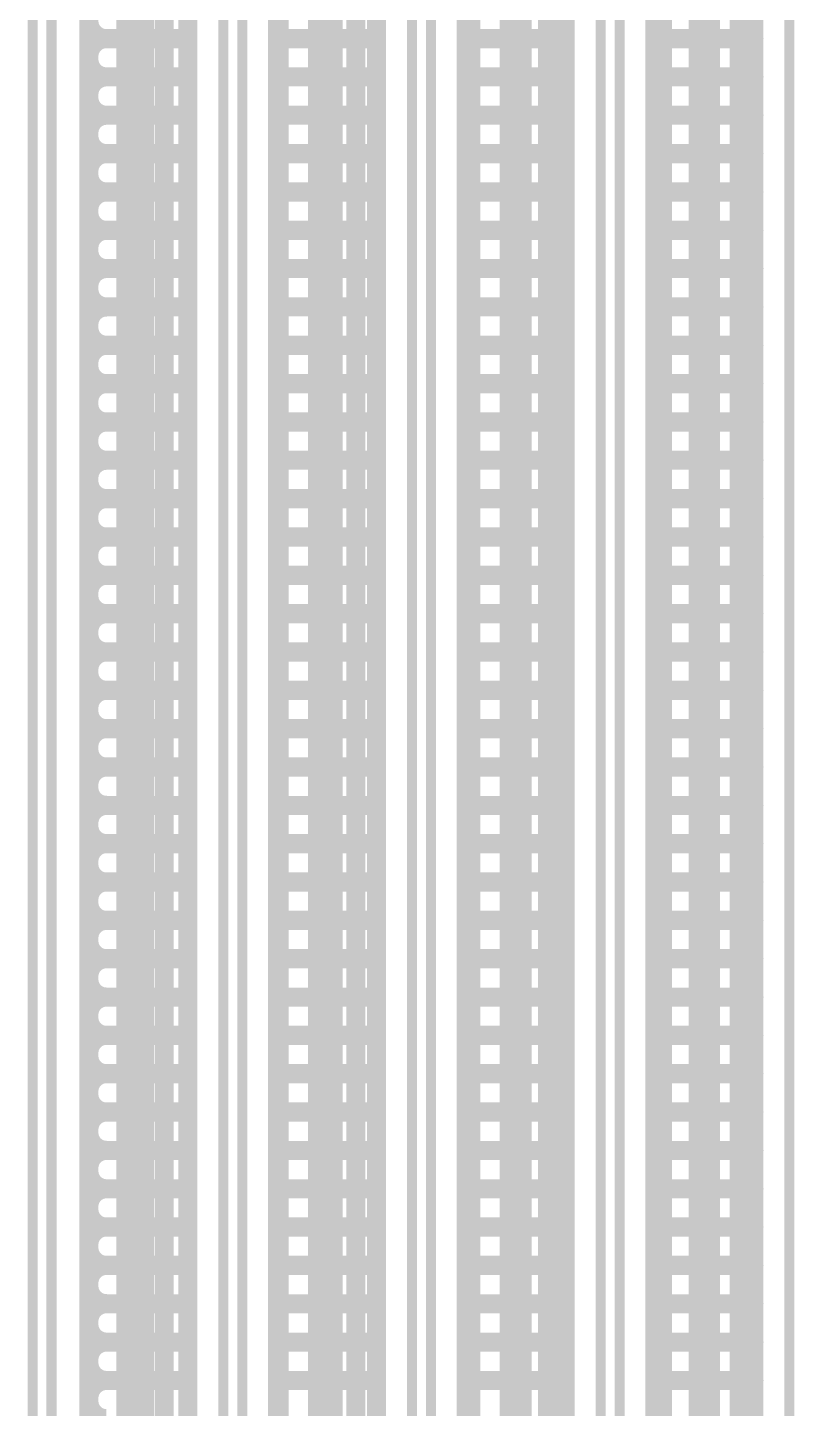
# Model space of a CAD drawing. Header units: millimetres. Extents: x 2260 to 2572, y -21 to 200.
# Drawn here: x 2299.81 to 2305.91, y 72.66 to 83.64 of the extents above; entities that cross this region are included whole.
import ezdxf

# ---------------------------------------------------------------- set-up
doc = ezdxf.new("R2010")
doc.units = ezdxf.units.MM
doc.layers.get('0').update_dxf_attribs({"lineweight": 18})
doc.layers.add('01', color=1, linetype='Continuous', lineweight=18)
doc.layers.add('DIM', color=3, linetype='Continuous', lineweight=13)

# ---------------------------------------------------------------- blocks, each defined once
blk = doc.blocks.new('PAD_R1')
blk.add_lwpolyline([(0.25, 0, 0.5, 0.5, 1), (-0.25, 0, 0.5, 0.5, 1)], format="xyseb", close=True)

msp = doc.modelspace()

# ---------------------------------------------------------------- linework, layer by layer
at = {"layer": '01'}
for points in [[(2300.692, 139.841, 0.25, 0.25, 0), (2300.692, 63.641, 0.25, 0.25, 0)], [(2302.191, 139.841, 0.25, 0.25, 0), (2302.191, 63.641, 0.25, 0.25, 0)], [(2303.692, 139.841, 0.25, 0.25, 0), (2303.692, 63.641, 0.25, 0.25, 0)], [(2305.191, 139.841, 0.25, 0.25, 0), (2305.191, 63.641, 0.25, 0.25, 0)], [(2300.298, 66.321, 0.152, 0.152, 0), (2300.298, 137.241, 0.152, 0.152, 0)], [(2300.591, 137.241, 0.152, 0.152, 0), (2300.591, 66.241, 0.152, 0.152, 0)], [(2300.896, 137.241, 0.152, 0.152, 0), (2300.896, 66.241, 0.152, 0.152, 0)], [(2301.085, 137.241, 0.152, 0.152, 0), (2301.085, 66.241, 0.152, 0.152, 0)], [(2301.798, 137.241, 0.152, 0.152, 0), (2301.798, 66.241, 0.152, 0.152, 0)], [(2301.81, 137.241, 0.152, 0.152, 0), (2301.81, 66.241, 0.152, 0.152, 0)], [(2302.115, 137.241, 0.152, 0.152, 0), (2302.115, 66.241, 0.152, 0.152, 0)], [(2302.42, 137.241, 0.152, 0.152, 0), (2302.42, 66.241, 0.152, 0.152, 0)], [(2302.585, 137.241, 0.152, 0.152, 0), (2302.585, 66.241, 0.152, 0.152, 0)], [(2303.298, 137.241, 0.152, 0.152, 0), (2303.298, 66.241, 0.152, 0.152, 0)], [(2303.334, 137.241, 0.152, 0.152, 0), (2303.334, 66.241, 0.152, 0.152, 0)], [(2303.639, 137.241, 0.152, 0.152, 0), (2303.639, 66.241, 0.152, 0.152, 0)], [(2303.944, 137.241, 0.152, 0.152, 0), (2303.944, 66.241, 0.152, 0.152, 0)], [(2304.085, 137.241, 0.152, 0.152, 0), (2304.085, 66.241, 0.152, 0.152, 0)], [(2304.798, 137.209, 0.152, 0.152, 0), (2304.798, 66.241, 0.152, 0.152, 0)], [(2304.858, 137.241, 0.152, 0.152, 0), (2304.858, 66.241, 0.152, 0.152, 0)], [(2305.163, 137.241, 0.152, 0.152, 0), (2305.163, 66.241, 0.152, 0.152, 0)], [(2305.468, 137.241, 0.152, 0.152, 0), (2305.468, 66.241, 0.152, 0.152, 0)], [(2305.585, 137.241, 0.152, 0.152, 0), (2305.585, 66.241, 0.152, 0.152, 0)], [(2300.298, 83.689, 0.152, 0.152, 0.414236), (2300.438, 83.549, 0.152, 0.152, 0)], [(2300.298, 83.549, 0.152, 0.152, 0), (2301.085, 83.549, 0.152, 0.152, 0)], [(2300.298, 83.409, 0.152, 0.152, -0.414236), (2300.438, 83.549, 0.152, 0.152, 0)], [(2301.798, 83.549, 0.152, 0.152, 0), (2302.585, 83.549, 0.152, 0.152, 0)], [(2303.298, 83.549, 0.152, 0.152, 0), (2304.085, 83.549, 0.152, 0.152, 0)], [(2304.798, 83.549, 0.152, 0.152, 0), (2305.585, 83.549, 0.152, 0.152, 0)], [(2300.298, 83.385, 0.152, 0.152, 0.414236), (2300.438, 83.245, 0.152, 0.152, 0)], [(2300.298, 83.245, 0.152, 0.152, 0), (2301.085, 83.245, 0.152, 0.152, 0)], [(2300.298, 83.105, 0.152, 0.152, -0.414236), (2300.438, 83.245, 0.152, 0.152, 0)], [(2301.798, 83.245, 0.152, 0.152, 0), (2302.585, 83.245, 0.152, 0.152, 0)], [(2303.298, 83.245, 0.152, 0.152, 0), (2304.085, 83.245, 0.152, 0.152, 0)], [(2304.798, 83.245, 0.152, 0.152, 0), (2305.585, 83.245, 0.152, 0.152, 0)], [(2300.298, 83.08, 0.152, 0.152, 0.414236), (2300.438, 82.94, 0.152, 0.152, 0)], [(2300.298, 82.94, 0.152, 0.152, 0), (2301.085, 82.94, 0.152, 0.152, 0)], [(2300.298, 82.8, 0.152, 0.152, -0.414236), (2300.438, 82.94, 0.152, 0.152, 0)], [(2301.798, 82.94, 0.152, 0.152, 0), (2302.585, 82.94, 0.152, 0.152, 0)], [(2303.298, 82.94, 0.152, 0.152, 0), (2304.085, 82.94, 0.152, 0.152, 0)], [(2304.798, 82.94, 0.152, 0.152, 0), (2305.585, 82.94, 0.152, 0.152, 0)], [(2300.298, 82.775, 0.152, 0.152, 0.414236), (2300.438, 82.635, 0.152, 0.152, 0)], [(2300.298, 82.635, 0.152, 0.152, 0), (2301.085, 82.635, 0.152, 0.152, 0)], [(2300.298, 82.495, 0.152, 0.152, -0.414236), (2300.438, 82.635, 0.152, 0.152, 0)], [(2301.798, 82.635, 0.152, 0.152, 0), (2302.585, 82.635, 0.152, 0.152, 0)], [(2303.298, 82.635, 0.152, 0.152, 0), (2304.085, 82.635, 0.152, 0.152, 0)], [(2304.798, 82.635, 0.152, 0.152, 0), (2305.585, 82.635, 0.152, 0.152, 0)], [(2300.298, 82.47, 0.152, 0.152, 0.414236), (2300.438, 82.33, 0.152, 0.152, 0)], [(2300.298, 82.33, 0.152, 0.152, 0), (2301.085, 82.33, 0.152, 0.152, 0)], [(2300.298, 82.19, 0.152, 0.152, -0.414236), (2300.438, 82.33, 0.152, 0.152, 0)], [(2301.798, 82.33, 0.152, 0.152, 0), (2302.585, 82.33, 0.152, 0.152, 0)], [(2303.298, 82.33, 0.152, 0.152, 0), (2304.085, 82.33, 0.152, 0.152, 0)], [(2304.798, 82.33, 0.152, 0.152, 0), (2305.585, 82.33, 0.152, 0.152, 0)], [(2300.298, 82.165, 0.152, 0.152, 0.414236), (2300.438, 82.025, 0.152, 0.152, 0)], [(2300.298, 82.025, 0.152, 0.152, 0), (2301.085, 82.025, 0.152, 0.152, 0)], [(2300.298, 81.885, 0.152, 0.152, -0.414236), (2300.438, 82.025, 0.152, 0.152, 0)], [(2301.798, 82.025, 0.152, 0.152, 0), (2302.585, 82.025, 0.152, 0.152, 0)], [(2303.298, 82.025, 0.152, 0.152, 0), (2304.085, 82.025, 0.152, 0.152, 0)], [(2304.798, 82.025, 0.152, 0.152, 0), (2305.585, 82.025, 0.152, 0.152, 0)], [(2300.298, 81.861, 0.152, 0.152, 0.414236), (2300.438, 81.721, 0.152, 0.152, 0)], [(2300.298, 81.721, 0.152, 0.152, 0), (2301.085, 81.721, 0.152, 0.152, 0)], [(2300.298, 81.581, 0.152, 0.152, -0.414236), (2300.438, 81.721, 0.152, 0.152, 0)], [(2301.798, 81.721, 0.152, 0.152, 0), (2302.585, 81.721, 0.152, 0.152, 0)], [(2303.298, 81.721, 0.152, 0.152, 0), (2304.085, 81.721, 0.152, 0.152, 0)], [(2304.798, 81.721, 0.152, 0.152, 0), (2305.585, 81.721, 0.152, 0.152, 0)], [(2300.298, 81.556, 0.152, 0.152, 0.414236), (2300.438, 81.416, 0.152, 0.152, 0)], [(2300.298, 81.416, 0.152, 0.152, 0), (2301.085, 81.416, 0.152, 0.152, 0)], [(2300.298, 81.276, 0.152, 0.152, -0.414236), (2300.438, 81.416, 0.152, 0.152, 0)], [(2301.798, 81.416, 0.152, 0.152, 0), (2302.585, 81.416, 0.152, 0.152, 0)], [(2303.298, 81.416, 0.152, 0.152, 0), (2304.085, 81.416, 0.152, 0.152, 0)], [(2304.798, 81.416, 0.152, 0.152, 0), (2305.585, 81.416, 0.152, 0.152, 0)], [(2300.298, 81.251, 0.152, 0.152, 0.414236), (2300.438, 81.111, 0.152, 0.152, 0)], [(2300.298, 81.111, 0.152, 0.152, 0), (2301.085, 81.111, 0.152, 0.152, 0)], [(2300.298, 80.971, 0.152, 0.152, -0.414236), (2300.438, 81.111, 0.152, 0.152, 0)], [(2301.798, 81.111, 0.152, 0.152, 0), (2302.585, 81.111, 0.152, 0.152, 0)], [(2303.298, 81.111, 0.152, 0.152, 0), (2304.085, 81.111, 0.152, 0.152, 0)], [(2304.798, 81.111, 0.152, 0.152, 0), (2305.585, 81.111, 0.152, 0.152, 0)], [(2300.298, 80.946, 0.152, 0.152, 0.414236), (2300.438, 80.806, 0.152, 0.152, 0)], [(2300.298, 80.806, 0.152, 0.152, 0), (2301.085, 80.806, 0.152, 0.152, 0)], [(2300.298, 80.666, 0.152, 0.152, -0.414236), (2300.438, 80.806, 0.152, 0.152, 0)], [(2301.798, 80.806, 0.152, 0.152, 0), (2302.585, 80.806, 0.152, 0.152, 0)], [(2303.298, 80.806, 0.152, 0.152, 0), (2304.085, 80.806, 0.152, 0.152, 0)], [(2304.798, 80.806, 0.152, 0.152, 0), (2305.585, 80.806, 0.152, 0.152, 0)], [(2300.298, 80.641, 0.152, 0.152, 0.414236), (2300.438, 80.501, 0.152, 0.152, 0)], [(2300.298, 80.501, 0.152, 0.152, 0), (2301.085, 80.501, 0.152, 0.152, 0)], [(2300.298, 80.361, 0.152, 0.152, -0.414236), (2300.438, 80.501, 0.152, 0.152, 0)], [(2301.798, 80.501, 0.152, 0.152, 0), (2302.585, 80.501, 0.152, 0.152, 0)], [(2303.298, 80.501, 0.152, 0.152, 0), (2304.085, 80.501, 0.152, 0.152, 0)], [(2304.798, 80.501, 0.152, 0.152, 0), (2305.585, 80.501, 0.152, 0.152, 0)], [(2300.298, 80.337, 0.152, 0.152, 0.414236), (2300.438, 80.197, 0.152, 0.152, 0)], [(2300.298, 80.197, 0.152, 0.152, 0), (2301.085, 80.197, 0.152, 0.152, 0)], [(2300.298, 80.057, 0.152, 0.152, -0.414236), (2300.438, 80.197, 0.152, 0.152, 0)], [(2301.798, 80.197, 0.152, 0.152, 0), (2302.585, 80.197, 0.152, 0.152, 0)], [(2303.298, 80.197, 0.152, 0.152, 0), (2304.085, 80.197, 0.152, 0.152, 0)], [(2304.798, 80.197, 0.152, 0.152, 0), (2305.585, 80.197, 0.152, 0.152, 0)], [(2300.298, 80.032, 0.152, 0.152, 0.414236), (2300.438, 79.892, 0.152, 0.152, 0)], [(2300.298, 79.892, 0.152, 0.152, 0), (2301.085, 79.892, 0.152, 0.152, 0)], [(2300.298, 79.752, 0.152, 0.152, -0.414236), (2300.438, 79.892, 0.152, 0.152, 0)], [(2301.798, 79.892, 0.152, 0.152, 0), (2302.585, 79.892, 0.152, 0.152, 0)], [(2303.298, 79.892, 0.152, 0.152, 0), (2304.085, 79.892, 0.152, 0.152, 0)], [(2304.798, 79.892, 0.152, 0.152, 0), (2305.585, 79.892, 0.152, 0.152, 0)], [(2300.298, 79.727, 0.152, 0.152, 0.414236), (2300.438, 79.587, 0.152, 0.152, 0)], [(2300.298, 79.587, 0.152, 0.152, 0), (2301.085, 79.587, 0.152, 0.152, 0)], [(2300.298, 79.447, 0.152, 0.152, -0.414236), (2300.438, 79.587, 0.152, 0.152, 0)], [(2301.798, 79.587, 0.152, 0.152, 0), (2302.585, 79.587, 0.152, 0.152, 0)], [(2303.298, 79.587, 0.152, 0.152, 0), (2304.085, 79.587, 0.152, 0.152, 0)], [(2304.798, 79.587, 0.152, 0.152, 0), (2305.585, 79.587, 0.152, 0.152, 0)], [(2300.298, 79.422, 0.152, 0.152, 0.414236), (2300.438, 79.282, 0.152, 0.152, 0)], [(2300.298, 79.282, 0.152, 0.152, 0), (2301.085, 79.282, 0.152, 0.152, 0)], [(2300.298, 79.142, 0.152, 0.152, -0.414236), (2300.438, 79.282, 0.152, 0.152, 0)], [(2301.798, 79.282, 0.152, 0.152, 0), (2302.585, 79.282, 0.152, 0.152, 0)], [(2303.298, 79.282, 0.152, 0.152, 0), (2304.085, 79.282, 0.152, 0.152, 0)], [(2304.798, 79.282, 0.152, 0.152, 0), (2305.585, 79.282, 0.152, 0.152, 0)], [(2300.298, 79.117, 0.152, 0.152, 0.414236), (2300.438, 78.977, 0.152, 0.152, 0)], [(2300.298, 78.977, 0.152, 0.152, 0), (2301.085, 78.977, 0.152, 0.152, 0)], [(2300.298, 78.837, 0.152, 0.152, -0.414236), (2300.438, 78.977, 0.152, 0.152, 0)], [(2301.798, 78.977, 0.152, 0.152, 0), (2302.585, 78.977, 0.152, 0.152, 0)], [(2303.298, 78.977, 0.152, 0.152, 0), (2304.085, 78.977, 0.152, 0.152, 0)], [(2304.798, 78.977, 0.152, 0.152, 0), (2305.585, 78.977, 0.152, 0.152, 0)], [(2300.298, 78.813, 0.152, 0.152, 0.414236), (2300.438, 78.673, 0.152, 0.152, 0)], [(2300.298, 78.673, 0.152, 0.152, 0), (2301.085, 78.673, 0.152, 0.152, 0)], [(2300.298, 78.533, 0.152, 0.152, -0.414236), (2300.438, 78.673, 0.152, 0.152, 0)], [(2301.798, 78.673, 0.152, 0.152, 0), (2302.585, 78.673, 0.152, 0.152, 0)], [(2303.298, 78.673, 0.152, 0.152, 0), (2304.085, 78.673, 0.152, 0.152, 0)], [(2304.798, 78.673, 0.152, 0.152, 0), (2305.585, 78.673, 0.152, 0.152, 0)], [(2300.298, 78.508, 0.152, 0.152, 0.414236), (2300.438, 78.368, 0.152, 0.152, 0)], [(2300.298, 78.368, 0.152, 0.152, 0), (2301.085, 78.368, 0.152, 0.152, 0)], [(2300.298, 78.228, 0.152, 0.152, -0.414236), (2300.438, 78.368, 0.152, 0.152, 0)], [(2301.798, 78.368, 0.152, 0.152, 0), (2302.585, 78.368, 0.152, 0.152, 0)], [(2303.298, 78.368, 0.152, 0.152, 0), (2304.085, 78.368, 0.152, 0.152, 0)], [(2304.798, 78.368, 0.152, 0.152, 0), (2305.585, 78.368, 0.152, 0.152, 0)], [(2300.298, 78.203, 0.152, 0.152, 0.414236), (2300.438, 78.063, 0.152, 0.152, 0)], [(2300.298, 78.063, 0.152, 0.152, 0), (2301.085, 78.063, 0.152, 0.152, 0)], [(2300.298, 77.923, 0.152, 0.152, -0.414236), (2300.438, 78.063, 0.152, 0.152, 0)], [(2301.798, 78.063, 0.152, 0.152, 0), (2302.585, 78.063, 0.152, 0.152, 0)], [(2303.298, 78.063, 0.152, 0.152, 0), (2304.085, 78.063, 0.152, 0.152, 0)], [(2304.798, 78.063, 0.152, 0.152, 0), (2305.585, 78.063, 0.152, 0.152, 0)], [(2300.298, 77.898, 0.152, 0.152, 0.414236), (2300.438, 77.758, 0.152, 0.152, 0)], [(2300.298, 77.758, 0.152, 0.152, 0), (2301.085, 77.758, 0.152, 0.152, 0)], [(2300.298, 77.618, 0.152, 0.152, -0.414236), (2300.438, 77.758, 0.152, 0.152, 0)], [(2301.798, 77.758, 0.152, 0.152, 0), (2302.585, 77.758, 0.152, 0.152, 0)], [(2303.298, 77.758, 0.152, 0.152, 0), (2304.085, 77.758, 0.152, 0.152, 0)], [(2304.798, 77.758, 0.152, 0.152, 0), (2305.585, 77.758, 0.152, 0.152, 0)], [(2300.298, 77.593, 0.152, 0.152, 0.414236), (2300.438, 77.453, 0.152, 0.152, 0)], [(2300.298, 77.453, 0.152, 0.152, 0), (2301.085, 77.453, 0.152, 0.152, 0)], [(2300.298, 77.313, 0.152, 0.152, -0.414236), (2300.438, 77.453, 0.152, 0.152, 0)], [(2301.798, 77.453, 0.152, 0.152, 0), (2302.585, 77.453, 0.152, 0.152, 0)], [(2303.298, 77.453, 0.152, 0.152, 0), (2304.085, 77.453, 0.152, 0.152, 0)], [(2304.798, 77.453, 0.152, 0.152, 0), (2305.585, 77.453, 0.152, 0.152, 0)], [(2300.298, 77.289, 0.152, 0.152, 0.414236), (2300.438, 77.149, 0.152, 0.152, 0)], [(2300.298, 77.149, 0.152, 0.152, 0), (2301.085, 77.149, 0.152, 0.152, 0)], [(2300.298, 77.009, 0.152, 0.152, -0.414236), (2300.438, 77.149, 0.152, 0.152, 0)], [(2301.798, 77.149, 0.152, 0.152, 0), (2302.585, 77.149, 0.152, 0.152, 0)], [(2303.298, 77.149, 0.152, 0.152, 0), (2304.085, 77.149, 0.152, 0.152, 0)], [(2304.798, 77.149, 0.152, 0.152, 0), (2305.585, 77.149, 0.152, 0.152, 0)], [(2300.298, 76.984, 0.152, 0.152, 0.414236), (2300.438, 76.844, 0.152, 0.152, 0)], [(2300.298, 76.844, 0.152, 0.152, 0), (2301.085, 76.844, 0.152, 0.152, 0)], [(2300.298, 76.704, 0.152, 0.152, -0.414236), (2300.438, 76.844, 0.152, 0.152, 0)], [(2301.798, 76.844, 0.152, 0.152, 0), (2302.585, 76.844, 0.152, 0.152, 0)], [(2303.298, 76.844, 0.152, 0.152, 0), (2304.085, 76.844, 0.152, 0.152, 0)], [(2304.798, 76.844, 0.152, 0.152, 0), (2305.585, 76.844, 0.152, 0.152, 0)], [(2300.298, 76.679, 0.152, 0.152, 0.414236), (2300.438, 76.539, 0.152, 0.152, 0)], [(2300.298, 76.539, 0.152, 0.152, 0), (2301.085, 76.539, 0.152, 0.152, 0)], [(2300.298, 76.399, 0.152, 0.152, -0.414236), (2300.438, 76.539, 0.152, 0.152, 0)], [(2301.798, 76.539, 0.152, 0.152, 0), (2302.585, 76.539, 0.152, 0.152, 0)], [(2303.298, 76.539, 0.152, 0.152, 0), (2304.085, 76.539, 0.152, 0.152, 0)], [(2304.798, 76.539, 0.152, 0.152, 0), (2305.585, 76.539, 0.152, 0.152, 0)], [(2300.298, 76.374, 0.152, 0.152, 0.414236), (2300.438, 76.234, 0.152, 0.152, 0)], [(2300.298, 76.234, 0.152, 0.152, 0), (2301.085, 76.234, 0.152, 0.152, 0)], [(2300.298, 76.094, 0.152, 0.152, -0.414236), (2300.438, 76.234, 0.152, 0.152, 0)], [(2301.798, 76.234, 0.152, 0.152, 0), (2302.585, 76.234, 0.152, 0.152, 0)], [(2303.298, 76.234, 0.152, 0.152, 0), (2304.085, 76.234, 0.152, 0.152, 0)], [(2304.798, 76.234, 0.152, 0.152, 0), (2305.585, 76.234, 0.152, 0.152, 0)], [(2300.298, 76.069, 0.152, 0.152, 0.414236), (2300.438, 75.929, 0.152, 0.152, 0)], [(2300.298, 75.929, 0.152, 0.152, 0), (2301.085, 75.929, 0.152, 0.152, 0)], [(2300.298, 75.789, 0.152, 0.152, -0.414236), (2300.438, 75.929, 0.152, 0.152, 0)], [(2301.798, 75.929, 0.152, 0.152, 0), (2302.585, 75.929, 0.152, 0.152, 0)], [(2303.298, 75.929, 0.152, 0.152, 0), (2304.085, 75.929, 0.152, 0.152, 0)], [(2304.798, 75.929, 0.152, 0.152, 0), (2305.585, 75.929, 0.152, 0.152, 0)], [(2300.298, 75.765, 0.152, 0.152, 0.414236), (2300.438, 75.625, 0.152, 0.152, 0)], [(2300.298, 75.625, 0.152, 0.152, 0), (2301.085, 75.625, 0.152, 0.152, 0)], [(2300.298, 75.485, 0.152, 0.152, -0.414236), (2300.438, 75.625, 0.152, 0.152, 0)], [(2301.798, 75.625, 0.152, 0.152, 0), (2302.585, 75.625, 0.152, 0.152, 0)], [(2303.298, 75.625, 0.152, 0.152, 0), (2304.085, 75.625, 0.152, 0.152, 0)], [(2304.798, 75.625, 0.152, 0.152, 0), (2305.585, 75.625, 0.152, 0.152, 0)], [(2300.298, 75.46, 0.152, 0.152, 0.414236), (2300.438, 75.32, 0.152, 0.152, 0)], [(2300.298, 75.32, 0.152, 0.152, 0), (2301.085, 75.32, 0.152, 0.152, 0)], [(2300.298, 75.18, 0.152, 0.152, -0.414236), (2300.438, 75.32, 0.152, 0.152, 0)], [(2301.798, 75.32, 0.152, 0.152, 0), (2302.585, 75.32, 0.152, 0.152, 0)], [(2303.298, 75.32, 0.152, 0.152, 0), (2304.085, 75.32, 0.152, 0.152, 0)], [(2304.798, 75.32, 0.152, 0.152, 0), (2305.585, 75.32, 0.152, 0.152, 0)], [(2300.298, 75.155, 0.152, 0.152, 0.414236), (2300.438, 75.015, 0.152, 0.152, 0)], [(2300.298, 75.015, 0.152, 0.152, 0), (2301.085, 75.015, 0.152, 0.152, 0)], [(2300.298, 74.875, 0.152, 0.152, -0.414236), (2300.438, 75.015, 0.152, 0.152, 0)], [(2301.798, 75.015, 0.152, 0.152, 0), (2302.585, 75.015, 0.152, 0.152, 0)], [(2303.298, 75.015, 0.152, 0.152, 0), (2304.085, 75.015, 0.152, 0.152, 0)], [(2304.798, 75.015, 0.152, 0.152, 0), (2305.585, 75.015, 0.152, 0.152, 0)], [(2300.298, 74.85, 0.152, 0.152, 0.414236), (2300.438, 74.71, 0.152, 0.152, 0)], [(2300.298, 74.71, 0.152, 0.152, 0), (2301.085, 74.71, 0.152, 0.152, 0)], [(2300.298, 74.57, 0.152, 0.152, -0.414236), (2300.438, 74.71, 0.152, 0.152, 0)], [(2301.798, 74.71, 0.152, 0.152, 0), (2302.585, 74.71, 0.152, 0.152, 0)], [(2303.298, 74.71, 0.152, 0.152, 0), (2304.085, 74.71, 0.152, 0.152, 0)], [(2304.798, 74.71, 0.152, 0.152, 0), (2305.585, 74.71, 0.152, 0.152, 0)], [(2300.298, 74.545, 0.152, 0.152, 0.414236), (2300.438, 74.405, 0.152, 0.152, 0)], [(2300.298, 74.405, 0.152, 0.152, 0), (2301.085, 74.405, 0.152, 0.152, 0)], [(2300.298, 74.265, 0.152, 0.152, -0.414236), (2300.438, 74.405, 0.152, 0.152, 0)], [(2301.798, 74.405, 0.152, 0.152, 0), (2302.585, 74.405, 0.152, 0.152, 0)], [(2303.298, 74.405, 0.152, 0.152, 0), (2304.085, 74.405, 0.152, 0.152, 0)], [(2304.798, 74.405, 0.152, 0.152, 0), (2305.585, 74.405, 0.152, 0.152, 0)], [(2300.298, 74.241, 0.152, 0.152, 0.414236), (2300.438, 74.101, 0.152, 0.152, 0)], [(2300.298, 74.101, 0.152, 0.152, 0), (2301.085, 74.101, 0.152, 0.152, 0)], [(2300.298, 73.961, 0.152, 0.152, -0.414236), (2300.438, 74.101, 0.152, 0.152, 0)], [(2301.798, 74.101, 0.152, 0.152, 0), (2302.585, 74.101, 0.152, 0.152, 0)], [(2303.298, 74.101, 0.152, 0.152, 0), (2304.085, 74.101, 0.152, 0.152, 0)], [(2304.798, 74.101, 0.152, 0.152, 0), (2305.585, 74.101, 0.152, 0.152, 0)], [(2300.298, 73.936, 0.152, 0.152, 0.414236), (2300.438, 73.796, 0.152, 0.152, 0)], [(2300.298, 73.796, 0.152, 0.152, 0), (2301.085, 73.796, 0.152, 0.152, 0)], [(2300.298, 73.656, 0.152, 0.152, -0.414236), (2300.438, 73.796, 0.152, 0.152, 0)], [(2301.798, 73.796, 0.152, 0.152, 0), (2302.585, 73.796, 0.152, 0.152, 0)], [(2303.298, 73.796, 0.152, 0.152, 0), (2304.085, 73.796, 0.152, 0.152, 0)], [(2304.798, 73.796, 0.152, 0.152, 0), (2305.585, 73.796, 0.152, 0.152, 0)], [(2300.298, 73.631, 0.152, 0.152, 0.414236), (2300.438, 73.491, 0.152, 0.152, 0)], [(2300.298, 73.491, 0.152, 0.152, 0), (2301.085, 73.491, 0.152, 0.152, 0)], [(2300.298, 73.351, 0.152, 0.152, -0.414236), (2300.438, 73.491, 0.152, 0.152, 0)], [(2301.798, 73.491, 0.152, 0.152, 0), (2302.585, 73.491, 0.152, 0.152, 0)], [(2303.298, 73.491, 0.152, 0.152, 0), (2304.085, 73.491, 0.152, 0.152, 0)], [(2304.798, 73.491, 0.152, 0.152, 0), (2305.585, 73.491, 0.152, 0.152, 0)], [(2300.298, 73.326, 0.152, 0.152, 0.414236), (2300.438, 73.186, 0.152, 0.152, 0)], [(2300.298, 73.186, 0.152, 0.152, 0), (2301.085, 73.186, 0.152, 0.152, 0)], [(2300.298, 73.046, 0.152, 0.152, -0.414236), (2300.438, 73.186, 0.152, 0.152, 0)], [(2301.798, 73.186, 0.152, 0.152, 0), (2302.585, 73.186, 0.152, 0.152, 0)], [(2303.298, 73.186, 0.152, 0.152, 0), (2304.085, 73.186, 0.152, 0.152, 0)], [(2304.798, 73.186, 0.152, 0.152, 0), (2305.585, 73.186, 0.152, 0.152, 0)], [(2300.298, 73.021, 0.152, 0.152, 0.414236), (2300.438, 72.881, 0.152, 0.152, 0)], [(2300.298, 72.881, 0.152, 0.152, 0), (2301.085, 72.881, 0.152, 0.152, 0)], [(2300.298, 72.741, 0.152, 0.152, -0.414236), (2300.438, 72.881, 0.152, 0.152, 0)], [(2301.798, 72.881, 0.152, 0.152, 0), (2302.585, 72.881, 0.152, 0.152, 0)], [(2303.298, 72.881, 0.152, 0.152, 0), (2304.085, 72.881, 0.152, 0.152, 0)], [(2304.798, 72.881, 0.152, 0.152, 0), (2305.585, 72.881, 0.152, 0.152, 0)], [(2300.298, 72.717, 0.152, 0.152, 0.414236), (2300.438, 72.577, 0.152, 0.152, 0)]]:
    msp.add_lwpolyline(points, format="xyseb", dxfattribs=at)
at = {"layer": 'DIM'}
for points in [[(2299.851, 137.388, 0.08, 0.08, 0), (2299.851, 66.094, 0.08, 0.08, 0)], [(2300.001, 137.346, 0.08, 0.08, 0), (2300.001, 66.135, 0.08, 0.08, 0)], [(2301.367, 137.367, 0.08, 0.08, 0), (2301.367, 66.115, 0.08, 0.08, 0)], [(2301.517, 137.367, 0.08, 0.08, 0), (2301.517, 66.114, 0.08, 0.08, 0)], [(2302.867, 137.367, 0.08, 0.08, 0), (2302.867, 66.115, 0.08, 0.08, 0)], [(2303.017, 137.367, 0.08, 0.08, 0), (2303.017, 66.114, 0.08, 0.08, 0)], [(2304.367, 137.367, 0.08, 0.08, 0), (2304.367, 66.115, 0.08, 0.08, 0)], [(2304.517, 137.367, 0.08, 0.08, 0), (2304.517, 66.115, 0.08, 0.08, 0)], [(2305.867, 137.367, 0.08, 0.08, 0), (2305.867, 66.114, 0.08, 0.08, 0)]]:
    msp.add_lwpolyline(points, format="xyseb", dxfattribs=at)

# ---------------------------------------------------------------- block references
at = {"layer": '01', "xscale": 0.1524, "yscale": 0.1524}
for p in [(2300.298, 83.689), (2300.298, 83.549), (2300.438, 83.549), (2300.438, 83.549), (2301.085, 83.549), (2301.798, 83.549), (2302.585, 83.549), (2303.298, 83.549), (2304.085, 83.549), (2304.798, 83.549), (2305.585, 83.549), (2300.298, 83.409), (2300.298, 83.385), (2300.298, 83.245), (2300.438, 83.245), (2300.438, 83.245), (2301.085, 83.245), (2301.798, 83.245), (2302.585, 83.245), (2303.298, 83.245), (2304.085, 83.245), (2304.798, 83.245), (2305.585, 83.245), (2300.298, 83.105), (2300.298, 83.08), (2300.298, 82.94), (2300.438, 82.94), (2300.438, 82.94), (2301.085, 82.94), (2301.798, 82.94), (2302.585, 82.94), (2303.298, 82.94), (2304.085, 82.94), (2304.798, 82.94), (2305.585, 82.94), (2300.298, 82.8), (2300.298, 82.775), (2300.298, 82.635), (2300.438, 82.635), (2300.438, 82.635), (2301.085, 82.635), (2301.798, 82.635), (2302.585, 82.635), (2303.298, 82.635), (2304.085, 82.635), (2304.798, 82.635), (2305.585, 82.635), (2300.298, 82.495), (2300.298, 82.47), (2300.298, 82.33), (2300.438, 82.33), (2300.438, 82.33), (2301.085, 82.33), (2301.798, 82.33), (2302.585, 82.33), (2303.298, 82.33), (2304.085, 82.33), (2304.798, 82.33), (2305.585, 82.33), (2300.298, 82.19), (2300.298, 82.165), (2300.298, 82.025), (2300.438, 82.025), (2300.438, 82.025), (2301.085, 82.025), (2301.798, 82.025), (2302.585, 82.025), (2303.298, 82.025), (2304.085, 82.025), (2304.798, 82.025), (2305.585, 82.025), (2300.298, 81.885), (2300.298, 81.861), (2300.298, 81.721), (2300.438, 81.721), (2300.438, 81.721), (2301.085, 81.721), (2301.798, 81.721), (2302.585, 81.721), (2303.298, 81.721), (2304.085, 81.721), (2304.798, 81.721), (2305.585, 81.721), (2300.298, 81.581), (2300.298, 81.556), (2300.298, 81.416), (2300.438, 81.416), (2300.438, 81.416), (2301.085, 81.416), (2301.798, 81.416), (2302.585, 81.416), (2303.298, 81.416), (2304.085, 81.416), (2304.798, 81.416), (2305.585, 81.416), (2300.298, 81.276), (2300.298, 81.251), (2300.298, 81.111), (2300.438, 81.111), (2300.438, 81.111), (2301.085, 81.111), (2301.798, 81.111), (2302.585, 81.111), (2303.298, 81.111), (2304.085, 81.111), (2304.798, 81.111), (2305.585, 81.111), (2300.298, 80.971), (2300.298, 80.946), (2300.298, 80.806), (2300.438, 80.806), (2300.438, 80.806), (2301.085, 80.806), (2301.798, 80.806), (2302.585, 80.806), (2303.298, 80.806), (2304.085, 80.806), (2304.798, 80.806), (2305.585, 80.806), (2300.298, 80.666), (2300.298, 80.641), (2300.298, 80.501), (2300.438, 80.501), (2300.438, 80.501), (2301.085, 80.501), (2301.798, 80.501), (2302.585, 80.501), (2303.298, 80.501), (2304.085, 80.501), (2304.798, 80.501), (2305.585, 80.501), (2300.298, 80.361), (2300.298, 80.337), (2300.298, 80.197), (2300.438, 80.197), (2300.438, 80.197), (2301.085, 80.197), (2301.798, 80.197), (2302.585, 80.197), (2303.298, 80.197), (2304.085, 80.197), (2304.798, 80.197), (2305.585, 80.197), (2300.298, 80.057), (2300.298, 80.032), (2300.298, 79.892), (2300.438, 79.892), (2300.438, 79.892), (2301.085, 79.892), (2301.798, 79.892), (2302.585, 79.892), (2303.298, 79.892), (2304.085, 79.892), (2304.798, 79.892), (2305.585, 79.892), (2300.298, 79.752), (2300.298, 79.727), (2300.298, 79.587), (2300.438, 79.587), (2300.438, 79.587), (2301.085, 79.587), (2301.798, 79.587), (2302.585, 79.587), (2303.298, 79.587), (2304.085, 79.587), (2304.798, 79.587), (2305.585, 79.587), (2300.298, 79.447), (2300.298, 79.422), (2300.298, 79.282), (2300.438, 79.282), (2300.438, 79.282), (2301.085, 79.282), (2301.798, 79.282), (2302.585, 79.282), (2303.298, 79.282), (2304.085, 79.282), (2304.798, 79.282), (2305.585, 79.282), (2300.298, 79.142), (2300.298, 79.117), (2300.298, 78.977), (2300.438, 78.977), (2300.438, 78.977), (2301.085, 78.977), (2301.798, 78.977), (2302.585, 78.977), (2303.298, 78.977), (2304.085, 78.977), (2304.798, 78.977), (2305.585, 78.977), (2300.298, 78.837), (2300.298, 78.813), (2300.298, 78.673), (2300.438, 78.673), (2300.438, 78.673), (2301.085, 78.673), (2301.798, 78.673), (2302.585, 78.673), (2303.298, 78.673), (2304.085, 78.673), (2304.798, 78.673), (2305.585, 78.673), (2300.298, 78.533), (2300.298, 78.508), (2300.298, 78.368), (2300.438, 78.368), (2300.438, 78.368), (2301.085, 78.368), (2301.798, 78.368), (2302.585, 78.368), (2303.298, 78.368), (2304.085, 78.368), (2304.798, 78.368), (2305.585, 78.368), (2300.298, 78.228), (2300.298, 78.203), (2300.298, 78.063), (2300.438, 78.063), (2300.438, 78.063), (2301.085, 78.063), (2301.798, 78.063), (2302.585, 78.063), (2303.298, 78.063), (2304.085, 78.063), (2304.798, 78.063), (2305.585, 78.063), (2300.298, 77.923), (2300.298, 77.898), (2300.298, 77.758), (2300.438, 77.758), (2300.438, 77.758), (2301.085, 77.758), (2301.798, 77.758), (2302.585, 77.758), (2303.298, 77.758), (2304.085, 77.758), (2304.798, 77.758), (2305.585, 77.758), (2300.298, 77.618), (2300.298, 77.593), (2300.298, 77.453), (2300.438, 77.453), (2300.438, 77.453), (2301.085, 77.453), (2301.798, 77.453), (2302.585, 77.453), (2303.298, 77.453), (2304.085, 77.453), (2304.798, 77.453), (2305.585, 77.453), (2300.298, 77.313), (2300.298, 77.289), (2300.298, 77.149), (2300.438, 77.149), (2300.438, 77.149), (2301.085, 77.149), (2301.798, 77.149), (2302.585, 77.149), (2303.298, 77.149), (2304.085, 77.149), (2304.798, 77.149), (2305.585, 77.149), (2300.298, 77.009), (2300.298, 76.984), (2300.298, 76.844), (2300.438, 76.844), (2300.438, 76.844), (2301.085, 76.844), (2301.798, 76.844), (2302.585, 76.844), (2303.298, 76.844), (2304.085, 76.844), (2304.798, 76.844), (2305.585, 76.844), (2300.298, 76.704), (2300.298, 76.679), (2300.298, 76.539), (2300.438, 76.539), (2300.438, 76.539), (2301.085, 76.539), (2301.798, 76.539), (2302.585, 76.539), (2303.298, 76.539), (2304.085, 76.539), (2304.798, 76.539), (2305.585, 76.539), (2300.298, 76.399), (2300.298, 76.374), (2300.298, 76.234), (2300.438, 76.234), (2300.438, 76.234), (2301.085, 76.234), (2301.798, 76.234), (2302.585, 76.234), (2303.298, 76.234), (2304.085, 76.234), (2304.798, 76.234), (2305.585, 76.234), (2300.298, 76.094), (2300.298, 76.069), (2300.298, 75.929), (2300.438, 75.929), (2300.438, 75.929), (2301.085, 75.929), (2301.798, 75.929), (2302.585, 75.929), (2303.298, 75.929), (2304.085, 75.929), (2304.798, 75.929), (2305.585, 75.929), (2300.298, 75.789), (2300.298, 75.765), (2300.298, 75.625), (2300.438, 75.625), (2300.438, 75.625), (2301.085, 75.625), (2301.798, 75.625), (2302.585, 75.625), (2303.298, 75.625), (2304.085, 75.625), (2304.798, 75.625), (2305.585, 75.625), (2300.298, 75.485), (2300.298, 75.46), (2300.298, 75.32), (2300.438, 75.32), (2300.438, 75.32), (2301.085, 75.32), (2301.798, 75.32), (2302.585, 75.32), (2303.298, 75.32), (2304.085, 75.32), (2304.798, 75.32), (2305.585, 75.32), (2300.298, 75.18), (2300.298, 75.155), (2300.298, 75.015), (2300.438, 75.015), (2300.438, 75.015), (2301.085, 75.015), (2301.798, 75.015), (2302.585, 75.015), (2303.298, 75.015), (2304.085, 75.015), (2304.798, 75.015), (2305.585, 75.015), (2300.298, 74.875), (2300.298, 74.85), (2300.298, 74.71), (2300.438, 74.71), (2300.438, 74.71), (2301.085, 74.71), (2301.798, 74.71), (2302.585, 74.71), (2303.298, 74.71), (2304.085, 74.71), (2304.798, 74.71), (2305.585, 74.71), (2300.298, 74.57), (2300.298, 74.545), (2300.298, 74.405), (2300.438, 74.405), (2300.438, 74.405), (2301.085, 74.405), (2301.798, 74.405), (2302.585, 74.405), (2303.298, 74.405), (2304.085, 74.405), (2304.798, 74.405), (2305.585, 74.405), (2300.298, 74.265), (2300.298, 74.241), (2300.298, 74.101), (2300.438, 74.101), (2300.438, 74.101), (2301.085, 74.101), (2301.798, 74.101), (2302.585, 74.101), (2303.298, 74.101), (2304.085, 74.101), (2304.798, 74.101), (2305.585, 74.101), (2300.298, 73.961), (2300.298, 73.936), (2300.298, 73.796), (2300.438, 73.796), (2300.438, 73.796), (2301.085, 73.796), (2301.798, 73.796), (2302.585, 73.796), (2303.298, 73.796), (2304.085, 73.796), (2304.798, 73.796), (2305.585, 73.796), (2300.298, 73.656), (2300.298, 73.631), (2300.298, 73.491), (2300.438, 73.491), (2300.438, 73.491), (2301.085, 73.491), (2301.798, 73.491), (2302.585, 73.491), (2303.298, 73.491), (2304.085, 73.491), (2304.798, 73.491), (2305.585, 73.491), (2300.298, 73.351), (2300.298, 73.326), (2300.298, 73.186), (2300.438, 73.186), (2300.438, 73.186), (2301.085, 73.186), (2301.798, 73.186), (2302.585, 73.186), (2303.298, 73.186), (2304.085, 73.186), (2304.798, 73.186), (2305.585, 73.186), (2300.298, 73.046), (2300.298, 73.021), (2300.298, 72.881), (2300.438, 72.881), (2300.438, 72.881), (2301.085, 72.881), (2301.798, 72.881), (2302.585, 72.881), (2303.298, 72.881), (2304.085, 72.881), (2304.798, 72.881), (2305.585, 72.881), (2300.298, 72.741), (2300.298, 72.717)]:
    msp.add_blockref('PAD_R1', p, dxfattribs=at)

doc.saveas('drawing.dxf')
